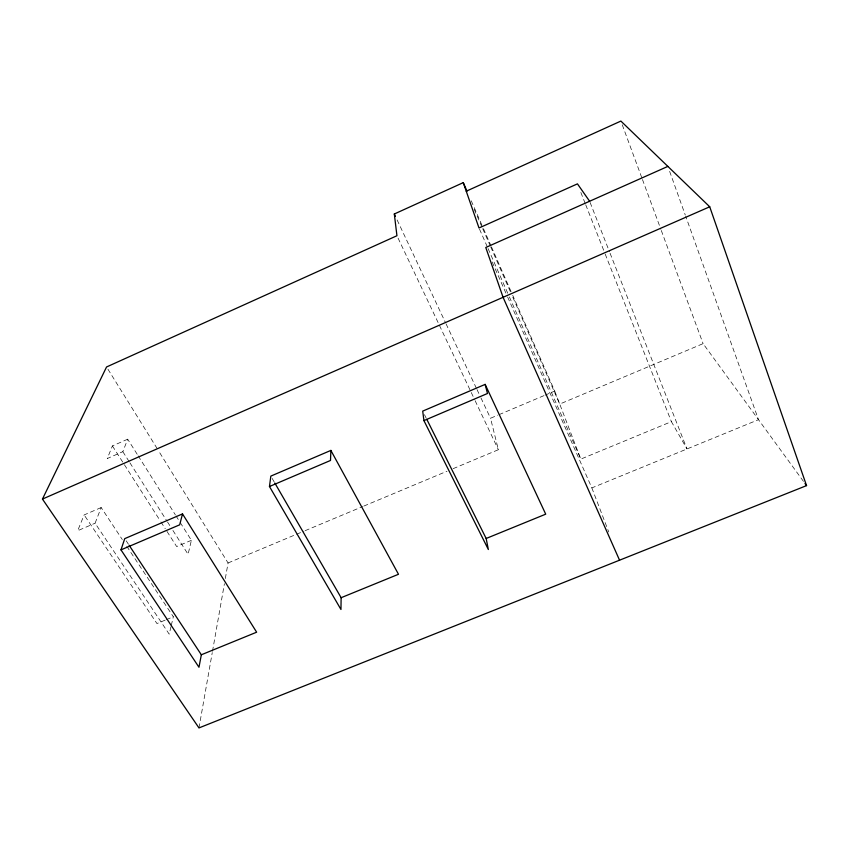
<?xml version="1.0" encoding="UTF-8"?>
<svg xmlns="http://www.w3.org/2000/svg" width="849" height="849" viewBox="0 0 849 849"><rect width="100%" height="100%" fill="white"/><g stroke="black" fill="none" stroke-linecap="round" stroke-linejoin="round"><path stroke-width="0.64" stroke-dasharray="4.25 3.18" d="M198.974 727.922L212.261 652.584M212.494 651.289L224.412 583.741M225.325 578.54L228.073 562.961L158.232 450.32M170.978 626.7L169.206 634.161L95.088 523.207L101.169 507.543L122.309 539.539M171.265 625.458L173.323 616.756L126.681 546.151M180.2 522.517L191.396 540.293L188.085 554.323L172.485 529.776M127.69 439.188L112.408 445.927L107.25 458.534L122.84 451.679L127.69 439.188L137.496 454.746M101.169 507.543L84.147 514.929L77.673 530.731L95.088 523.207M191.396 540.293L176.656 546.544L165.948 529.776M453.111 468.669L498.374 449.715L490.531 418.249L497.801 415.172M499.01 414.662L543.838 395.687M545.047 395.178L554.737 391.071L512.722 295.335M803.441 481.341L703.099 343.643L559.724 404.071L511.926 295.229M228.073 562.961L303.9 531.187M305.131 530.678L362.608 506.588M363.828 506.078L446.998 471.237M165.141 620.152L156.959 623.548L84.147 514.929M166.308 619.664L173.323 616.756M509.389 296.948L580.812 459.097L671.4 421.645L686.99 448.962L609.975 253.013M507.638 297.023L591.849 487.899L758.507 419.682L685.727 216.315M126.214 540.845L128.401 544.156M112.408 445.927L160.238 520.83M160.949 521.944L165.226 528.662M122.84 451.679L129.228 461.718M129.939 462.832L166.807 520.851M167.518 521.965L171.774 528.662M138.196 455.86L175.297 514.738M175.998 515.852L179.5 521.403M107.95 369.219L157.543 449.195M272.158 478.412L274.142 481.85M424.468 414.652L426.23 418.196M398.064 238.123L474.57 399.508M475.132 400.707L498.374 449.715M397.13 219.965L445.513 322.694M446.075 323.883L476.459 388.396M477.021 389.585L480.407 396.748M480.969 397.948L490.531 418.249M492.176 261.991L507.097 295.813M471.237 200.81L482.943 227.468M483.474 228.678L490.924 245.648M491.454 246.857L512.191 294.125M474.209 209.363L482.179 227.5M482.71 228.71L490.149 245.637M490.68 246.847L511.395 294.019M479.536 229.188L487.538 247.346M488.069 248.555L508.859 295.739M580.865 192.479L585.237 203.569M585.725 204.8L604.711 252.853M605.199 254.084L671.4 421.645M590.108 202.476L609.486 251.771M554.737 391.071L580.812 459.097M591.849 487.899L608.754 532.005M622.253 124.814L642.003 178.279M642.46 179.521L660.84 229.251M661.297 230.493L703.099 343.643M669.649 171.392L685.281 215.062"/><path stroke-width="1.27" d="M341.128 597.707L340.958 609.486L269.462 486.509L270.831 476.109L330.866 450.416L398.489 574.274L341.128 597.707L274.811 482.996M330.866 450.416L330.505 460.466L269.462 486.509M201.34 654.781L198.974 667.25L120.983 549.865L124.75 538.627L182.514 513.91L256.642 632.197L201.34 654.781L129.133 545.27M182.514 513.91L179.68 524.82L120.983 549.865M466.25 191.216L620.874 121.078L709.722 206.785L806.55 485.617L198.974 727.922L42.45 499.074L106.56 366.97L396.939 235.735L394.318 213.99L463.267 182.631L466.992 191.11M667.866 166.404L485.777 247.494L503.075 297.309L619.547 560.191M42.45 499.074L709.722 206.785M486.159 538.478L545.716 514.165L485.15 384.385L422.706 411.118L423.927 420.605L488.355 549.526L486.159 538.478L426.814 419.374M423.927 420.605L487.475 393.49L485.15 384.385M804.99 483.474L806.55 485.617M589.62 201.245L577.447 183.862L479.006 227.978L463.267 182.631M394.318 213.99L395.443 216.378"/></g></svg>
